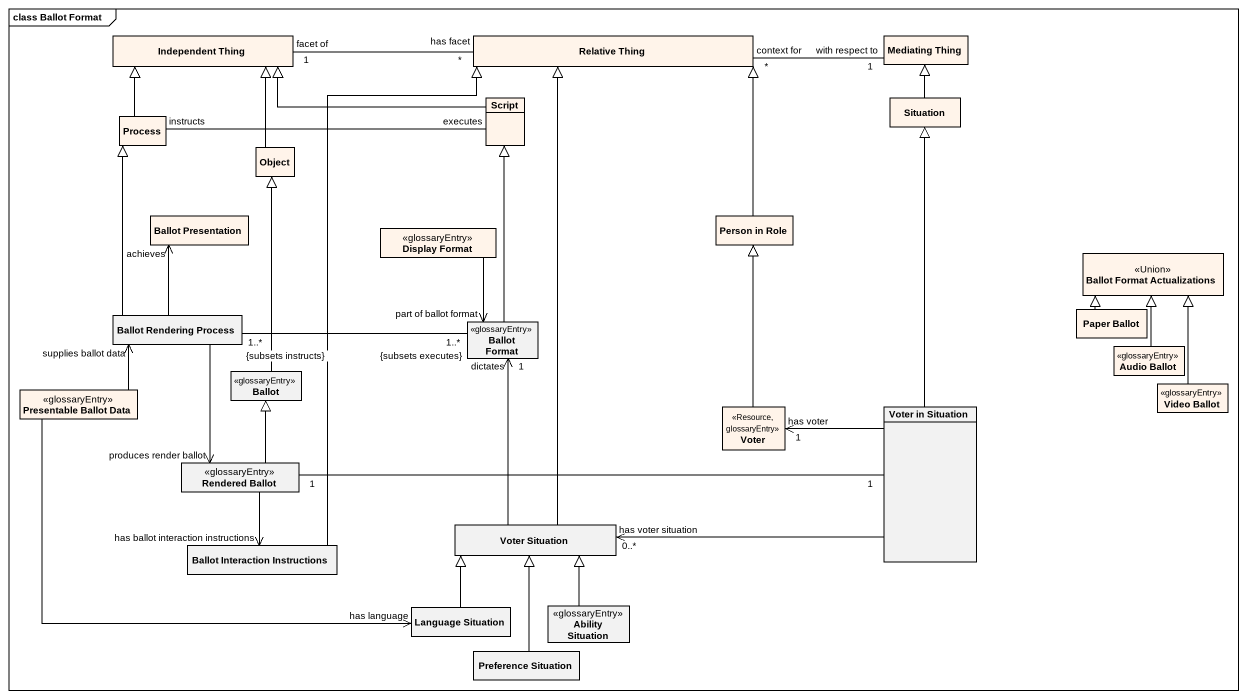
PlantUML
@startuml
mainframe class Ballot Format
hide circle
hide empty members
class "Independent Thing" as Independent_Thing #FFF4EA
class "Relative Thing" as Relative_Thing #FFF4EA
class "Mediating Thing" as Mediating_Thing #FFF4EA
class "Process" as Process_ #FFF4EA
class Script #FFF4EA
class Situation #FFF4EA
class "Object" as Object_ #FFF4EA
class "Ballot Presentation" as Ballot_Presentation #FFF4EA
class "Display Format" as Display_Format <<glossaryEntry>> #FFF4EA
class "Person in Role" as Person_in_Role #FFF4EA
class "Ballot Format Actualizations" as Ballot_Format_Actualizations <<Union>> #FFF4EA
class "Ballot Rendering Process" as Ballot_Rendering_Process
class "Ballot Format" as Ballot_Format <<glossaryEntry>>
class "Paper Ballot" as Paper_Ballot #FFF4EA
class Ballot <<glossaryEntry>>
class "Audio Ballot" as Audio_Ballot <<glossaryEntry>> #FFF4EA
class "Presentable Ballot Data" as Presentable_Ballot_Data <<glossaryEntry>> #FFF4EA
class Voter <<Resource, glossaryEntry>> #FFF4EA
class "Voter in Situation" as Voter_in_Situation
class "Video Ballot" as Video_Ballot <<glossaryEntry>> #FFF4EA
class "Rendered Ballot" as Rendered_Ballot <<glossaryEntry>>
class "Voter Situation" as Voter_Situation
class "Ballot Interaction Instructions" as Ballot_Interaction
class "Language Situation" as Language_Situation
class "Ability Situation" as Ability_Situation <<glossaryEntry>>
class "Preference Situation" as Preference_Situation
Independent_Thing "facet of\n1" -right- "has facet\n*" Relative_Thing
Relative_Thing "context for\n*" -right- "with respect to\n1" Mediating_Thing
Process_ -up-|> Independent_Thing
Process_ "instructs" -right- "executes" Script
Script -left-|> Independent_Thing
Situation -up-|> Mediating_Thing
Object_ -up-|> Independent_Thing
Display_Format --> "part of ballot format" Ballot_Format
Person_in_Role -up-|> Relative_Thing
Ballot_Rendering_Process -up-|> Process_
Ballot_Rendering_Process -up-> "achieves" Ballot_Presentation
Ballot_Rendering_Process --> "produces render ballot" Rendered_Ballot
Ballot_Format -up-|> Script
Ballot_Format "1..*\n{subsets executes}" -left- "1..*\n{subsets instructs}" Ballot_Rendering_Process
Paper_Ballot -up-|> Ballot_Format_Actualizations
Ballot -up-|> Object_
Audio_Ballot -up-|> Ballot_Format_Actualizations
Presentable_Ballot_Data -up-> "supplies ballot data" Ballot_Rendering_Process
Presentable_Ballot_Data -right-> "has language" Language_Situation
Voter -up-|> Person_in_Role
Voter_in_Situation -up-|> Situation
Voter_in_Situation -left-> "has voter\n1" Voter
Voter_in_Situation "1" -left- "1" Rendered_Ballot
Voter_in_Situation -left-> "has voter situation\n0..*" Voter_Situation
Video_Ballot -up-|> Ballot_Format_Actualizations
Rendered_Ballot -up-|> Ballot
Rendered_Ballot --> "has ballot interaction instructions" Ballot_Interaction
Voter_Situation -up-|> Relative_Thing
Voter_Situation -up-> "dictates\n1" Ballot_Format
Ballot_Interaction -up-|> Relative_Thing
Language_Situation -up-|> Voter_Situation
Ability_Situation -up-|> Voter_Situation
Preference_Situation -up-|> Voter_Situation
@enduml
